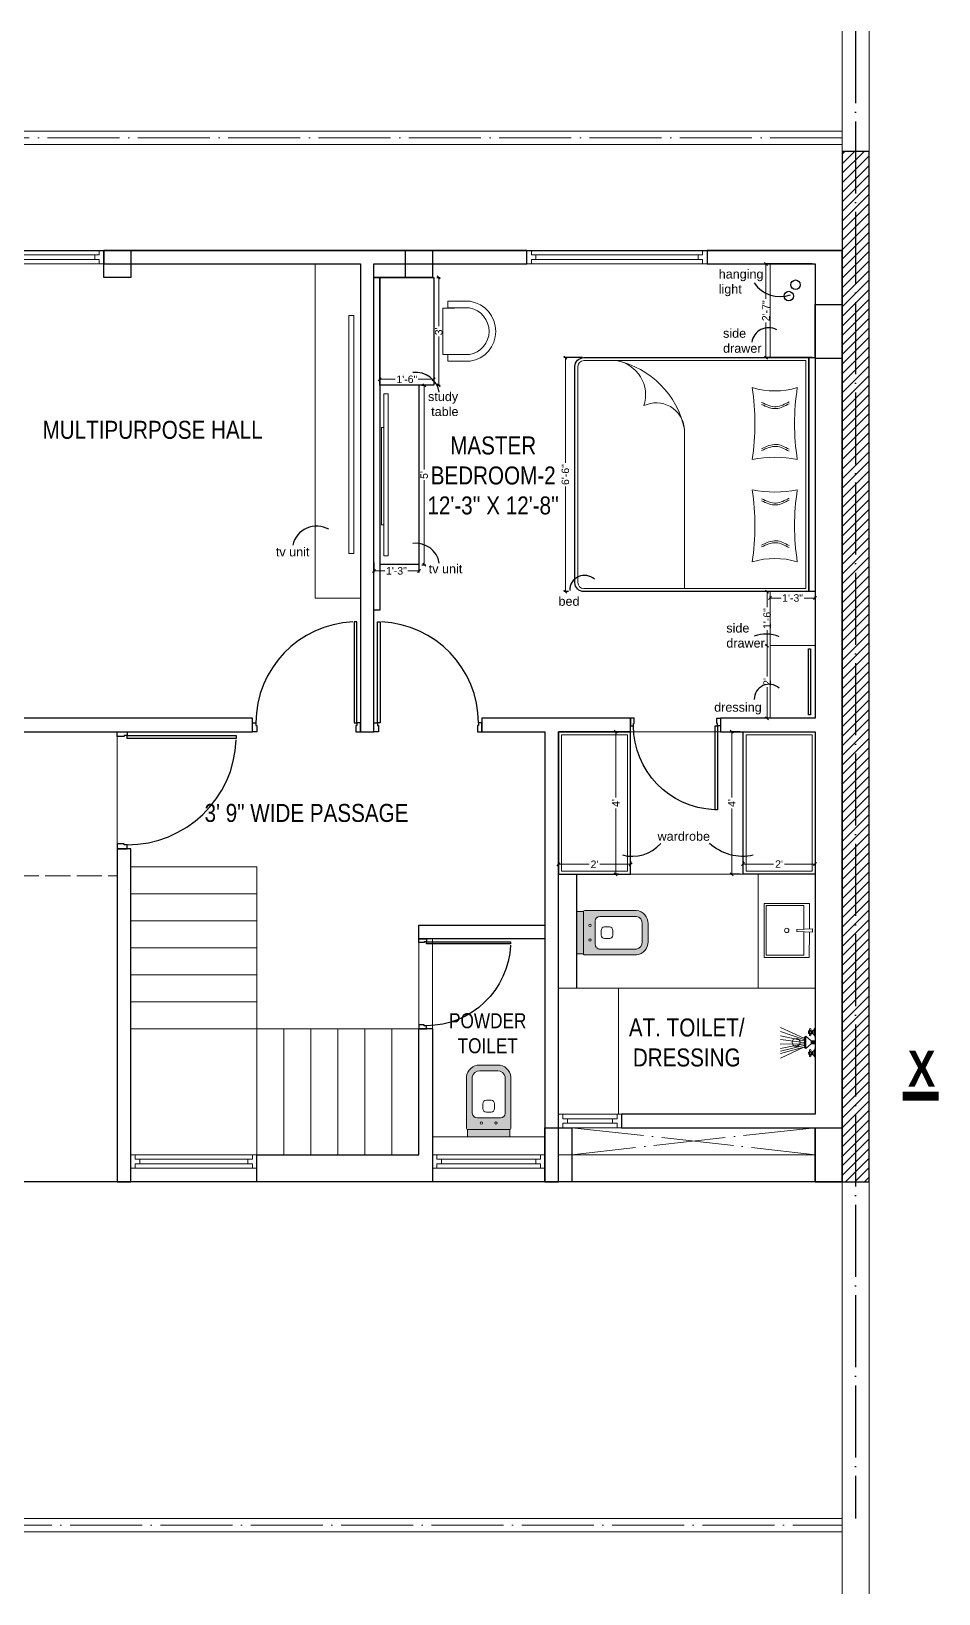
# Model space of a CAD drawing. Header units: millimetres. Extents: x 56222 to 154462, y -172610 to -121287.
# Drawn here: x 153990 to 154292, y -172567 to -172046 of the extents above; entities that cross this region are included whole.
import ezdxf

# ---------------------------------------------------------------- set-up
doc = ezdxf.new("R2010")
doc.units = ezdxf.units.MM
doc.header["$MEASUREMENT"] = 0
doc.header["$PDMODE"] = 35
doc.linetypes.add('ACAD_ISO02W100', pattern=[15, 12, -3])
doc.linetypes.add('ACAD_ISO04W100', pattern=[30, 24, -3, 0, -3])
doc.layers.get('Defpoints').update_dxf_attribs({"color": 220})
doc.layers.add('AR DOOR', color=40, linetype='Continuous')
doc.layers.add('AR ELE-5', color=134, linetype='Continuous')
for name, color, linetype, lineweight in [('COLUMN', 1, 'Continuous', 30), ('dim05', 1, 'Continuous', 13), ('ELEVATION ( SPIRAL STAIR )', 250, 'Continuous', 9), ('FIRST FLOOR', 7, 'Continuous', 9), ('FIRST FLOOR ( TEXT )', 7, 'Continuous', 9), ('FIRST FLOOR_( STAIR )', 251, 'Continuous', 9), ('FURNITURE', 34, 'Continuous', 9), ('GROUND FLOOR', 7, 'Continuous', 9), ('GROUND FLOOR  ( HATCH )', 251, 'Continuous', 9), ('GROUND FLOOR  ( PLINE )', 251, 'Continuous', 30), ('GROUND FLOOR ( DW_RAIL )', 7, 'Continuous', 9), ('Labelling', 1, 'Continuous', 25), ('SECOND FLOOR', 7, 'Continuous', 9), ('SECOND FLOOR  ( PLINE )', 251, 'Continuous', 30), ('SECOND FLOOR ( DW_RAIL )', 7, 'Continuous', 9), ('SECOND FLOOR ( PLine )', 7, 'Continuous', 30), ('SECOND FLOOR ( TEXT )', 7, 'Continuous', 9), ('SECTION', 7, 'Continuous', 9), ('UTILITY', 48, 'Continuous', 9), ('wall', 7, 'Continuous', 30), ('X_PLOT', 1, 'Continuous', 9)]:
    doc.layers.add(name, color=color, linetype=linetype, lineweight=lineweight)
doc.styles.add('Arial', font='arial.ttf')
doc.styles.add("Cn_BT_0'-0", font='swissc.ttf')
doc.styles.add('KATHA', font='swissc.ttf')
doc.styles.get("Standard").update_dxf_attribs({"font": 'arial.ttf', "height": 6})
doc.styles.add('style4', font='ARIALN.TTF')
doc.dimstyles.new('ISO-25', dxfattribs={"dimtxt": 2.5, "dimasz": 1, "dimexe": 0.5, "dimexo": 1, "dimtad": 0, "dimdec": 1, "dimlunit": 4, "dimtxsty": 'Standard', "dimblk": 'OBLIQUE', "dimcen": 2.5, "dimclrd": 1, "dimclre": 1, "dimclrt": 5, "dimadec": 0, "dimazin": 0, "dimtfac": 1, "dimtdec": 1, "dimtmove": 0, "dimatfit": 3, "dimfxl": 1, "dimlwd": -1, "dimarcsym": 0})

# ---------------------------------------------------------------- blocks, each defined once
blk = doc.blocks.new('*U143')
for points in [[(-1160, 0), (-1120, 0), (-1120, 30), (-1110, 30), (-1110, 100), (-1160, 100)], [(0, 0), (0, -1120), (-30, -1120), (-30, 0)], [(40, 0), (0, 0), (0, 30), (-10, 30), (-10, 100), (40, 100)]]:
    blk.add_lwpolyline(points, close=True)
at = {"layer": 'AR ELE-5', "linetype": 'ByBlock', "ltscale": 15}
blk.add_arc((2, 1), 1122, 180.0347, 267.627, dxfattribs=at)
blk = doc.blocks.new('*U168')
for points in [[(-40, 0), (0, 0), (0, 30), (10, 30), (10, 100), (-40, 100)], [(0, 0), (0, -1120), (30, -1120), (30, 0)], [(1160, 0), (1120, 0), (1120, 30), (1110, 30), (1110, 100), (1160, 100)]]:
    blk.add_lwpolyline(points, close=True)
at = {"layer": 'AR ELE-5', "linetype": 'ByBlock', "ltscale": 15}
blk.add_arc((-2, 1), 1122, 272.373, 359.9653, dxfattribs=at)
blk = doc.blocks.new('A$C3EC62B37')
at = {"layer": 'FURNITURE', "lineweight": 30, "ltscale": 0.25, "true_color": 0xffffff}
h = blk.add_hatch(color=7, dxfattribs=at)
h.dxf.hatch_style = 1
h.paths.add_polyline_path([(-12.22, 0), (-12.22, 2.35), (-26.26, 2.35), (-26.26, 0)])
h.paths.add_polyline_path([(-26.26, 2.35), (-12.22, 2.35, 0.414214), (-11.83, 2.74), (-11.83, 19.96, 0.388639), (-16.24, 23.87), (-22.38, 23.87, 0.379499), (-26.65, 19.96), (-26.65, 2.74, 0.414214)])
h.paths.add_polyline_path([(-15.35, 6.26), (-23.13, 6.26, -0.414214), (-24.7, 7.83), (-24.7, 19.96, -0.349567), (-22.37, 21.91), (-16.24, 21.91, -0.364948), (-13.78, 19.96), (-13.78, 7.83, -0.414214)], flags=16)
h.paths.add_polyline_path([(-18.46, 8.22), (-20.02, 8.22, -0.414214), (-21.2, 9.39), (-21.2, 10.96, -0.414214), (-20.02, 12.13), (-18.46, 12.13, -0.414214), (-17.28, 10.96), (-17.28, 9.39, -0.414214)], flags=0)
h.paths.add_polyline_path([(-22.06, 4.53, -1), (-21.27, 4.53, -1)], flags=16)
at = {"layer": 'FURNITURE', "color": 0, "linetype": 'ByBlock', "lineweight": -2}
for p, q in [((-22.24, 23.87), (-16.24, 23.87)), ((-22.24, 21.91), (-16.24, 21.91)), ((-26.65, 2.74), (-26.65, 19.96)), ((-24.7, 7.83), (-24.7, 19.96)), ((-13.78, 7.83), (-13.78, 19.96)), ((-11.83, 2.74), (-11.83, 19.96)), ((-21.2, 9.39), (-21.2, 10.96)), ((-20.02, 12.13), (-18.46, 12.13)), ((-17.28, 9.39), (-17.28, 10.96)), ((-23.13, 6.26), (-15.35, 6.26)), ((-20.02, 8.22), (-18.46, 8.22)), ((-26.26, 2.35), (-12.22, 2.35)), ((-26.26, 2.35), (-26.26, 0)), ((-26.26, 0), (-12.22, 0)), ((-26.26, 0), (-12.22, 0)), ((-12.22, 2.35), (-12.22, 0))]:
    blk.add_line(p, q, dxfattribs=at)
for centre in [(-21.66, 4.53), (-16.81, 4.53)]:
    blk.add_circle(centre, 0.391, dxfattribs=at)
for centre, radius, start, end in [((-22.31, 19.5), 4.37, 89.0873, 174.0395), ((-22.31, 19.48), 2.44, 88.437, 168.6348), ((-16.17, 19.5), 4.37, 5.9605, 90.9127), ((-16.17, 19.48), 2.44, 11.3652, 91.563), ((-20.02, 10.96), 1.17, 90, 180), ((-18.46, 10.96), 1.17, 0, 90), ((-23.13, 7.83), 1.57, 180, 270), ((-20.02, 9.39), 1.17, 180, 270), ((-18.46, 9.39), 1.17, 270, 0), ((-15.35, 7.83), 1.57, 270, 0), ((-26.26, 2.74), 0.391, 180, 270), ((-12.22, 2.74), 0.391, 270, 0)]:
    blk.add_arc(centre, radius, start, end, dxfattribs=at)
blk = doc.blocks.new('A$C07311617')
at = {"layer": 'UTILITY'}
h = blk.add_hatch(color=7, dxfattribs=at)
h.paths.add_polyline_path([(-3.13, 2.02), (-3.13, 0), (-3.74, 0), (-3.74, 0.46), (-3.74, 1.42)])
h.paths.add_polyline_path([(-3.13, 0), (-3.13, -0.46), (-3.13, -2.02), (-3.74, -1.59), (-3.74, -0.46), (-3.74, 0)])
h = blk.add_hatch(color=7, dxfattribs=at)
h.paths.add_polyline_path([(0, 0.46), (0, 0), (-1.35, 0), (-1.35, 0.46)])
h.paths.add_polyline_path([(0, 0), (0, -0.46), (-1.35, -0.46), (-1.35, 0)])
at = {"layer": 'UTILITY', "color": 7}
for p, q in [((-3.74, 1.42), (-11.52, 4.9)), ((-3.74, 0.94), (-11.52, 3.66)), ((-3.74, 0.46), (-11.52, 2.15)), ((-3.74, 0), (-11.52, 0.93)), ((-3.13, 2.02), (-3.74, 1.42)), ((-3.13, -0.46), (-3.13, 2.02)), ((-1.35, 0.46), (-3.13, 2.02)), ((-3.13, 0.46), (-3.13, 1.42)), ((-1.74, 3.79), (-1.74, 4.05)), ((-1.74, 2.99), (-1.74, 2.72)), ((-1.47, 3.79), (-1.47, 4.05)), ((-1.47, 2.99), (-1.47, 2.72)), ((-1.35, -0.46), (-1.35, 0.46)), ((-1.35, 0.46), (0, 0.46)), ((-0.8, 3.9), (-0.8, 2.88)), ((-0.27, 2.44), (-0.27, 4.33)), ((0, -0.46), (0, 0.46)), ((-3.74, -0.46), (-11.62, -0.61)), ((-3.74, -0.46), (-11.57, -2.09)), ((-3.74, -1.03), (-11.52, -2.96)), ((-3.74, -1.59), (-11.52, -5.3)), ((-3.74, -1.59), (-11.52, -3.73)), ((-3.74, -1.59), (-3.13, -2.02)), ((-3.13, -0.46), (-3.13, -2.02)), ((-1.35, -0.46), (-3.13, -2.02)), ((-1.74, -3.22), (-1.74, -2.95)), ((-1.74, -4.02), (-1.74, -4.29)), ((-1.47, -3.22), (-1.47, -2.95)), ((-1.47, -4.02), (-1.47, -4.29)), ((-1.35, -0.46), (0, -0.46)), ((-0.8, -4.13), (-0.8, -3.11)), ((-0.27, -2.68), (-0.27, -4.56))]:
    blk.add_line(p, q, dxfattribs=at)
for points in [[(-1.35, 0.46), (-3.13, 2.02)], [(-3.13, -2.02), (-1.35, -0.46)]]:
    blk.add_lwpolyline(points, dxfattribs=at)
for points in [[(-1.07, 2.99), (-2.14, 2.99), (-2.14, 3.79), (-1.07, 3.79)], [(-1.07, -3.22), (-2.14, -3.22), (-2.14, -4.02), (-1.07, -4.02)]]:
    blk.add_lwpolyline(points, close=True, dxfattribs=at)
for centre, radius in [((-6.31, 0), 1.33), ((-1.6, 4.32), 0.298), ((-1.6, 3.39), 0.298), ((-1.6, 2.45), 0.298), ((-1.6, -2.69), 0.298), ((-1.6, -3.62), 0.298), ((-1.6, -4.55), 0.298)]:
    blk.add_circle(centre, radius, dxfattribs=at)
for centre, start, end in [((-1.47, 5.26), 285.2551, 344.7449), ((-1.47, 1.52), 15.2551, 74.7449), ((-1.47, -1.75), 285.2551, 344.7449), ((-1.47, -5.49), 15.2551, 74.7449)]:
    blk.add_arc(centre, 1.52, start, end, dxfattribs=at)
blk = doc.blocks.new('_Oblique')
at = {"layer": 'wall', "color": 0, "lineweight": -2}
blk.add_line((-0.5, -0.5), (0.5, 0.5), dxfattribs=at)
blk = doc.blocks.new('*D474')
at = {"layer": 'Defpoints', "color": 0, "transparency": 16777216}
for p in [(154227.19, -172279.65), (154223.42, -172327.15), (154227.19, -172327.15)]:
    blk.add_point(p, dxfattribs=at)
at = {"layer": 'dim05', "color": 1, "linetype": 'Continuous', "lineweight": -2, "transparency": 16777216}
for p, q in [((154226.19, -172279.65), (154222.92, -172279.65)), ((154226.19, -172327.15), (154222.92, -172327.15))]:
    blk.add_line(p, q, dxfattribs=at)
at = {"layer": 'dim05', "color": 1, "linetype": 'Continuous', "transparency": 16777216}
for p, q in [((154223.42, -172279.65), (154223.42, -172301.57)), ((154223.42, -172327.15), (154223.42, -172305.22))]:
    blk.add_line(p, q, dxfattribs=at)
at = {"layer": 'dim05', "color": 1, "transparency": 16777216}
for p, rotation in [((154223.42, -172279.65), 90), ((154223.42, -172327.15), 270)]:
    blk.add_blockref('_Oblique', p, dxfattribs=dict(at, rotation=rotation))
at = {"layer": 'dim05', "color": 5, "lineweight": 25, "transparency": 16777216, "insert": (154223.42, -172303.4), "char_height": 2.5, "attachment_point": 5, "rotation": 90, "style": 'Arial'}
blk.add_mtext("4'", dxfattribs=at)
blk = doc.blocks.new('*D475')
at = {"layer": 'Defpoints', "color": 0, "transparency": 16777216}
for p in [(154186.69, -172279.65), (154184.8, -172327.15), (154186.69, -172327.15)]:
    blk.add_point(p, dxfattribs=at)
at = {"layer": 'dim05', "color": 1, "linetype": 'Continuous', "lineweight": -2, "transparency": 16777216}
for p, q in [((154185.69, -172279.65), (154184.3, -172279.65)), ((154185.69, -172327.15), (154184.3, -172327.15))]:
    blk.add_line(p, q, dxfattribs=at)
at = {"layer": 'dim05', "color": 1, "linetype": 'Continuous', "transparency": 16777216}
for p, q in [((154184.8, -172279.65), (154184.8, -172301.57)), ((154184.8, -172327.15), (154184.8, -172305.22))]:
    blk.add_line(p, q, dxfattribs=at)
at = {"layer": 'dim05', "color": 1, "transparency": 16777216}
for p, rotation in [((154184.8, -172279.65), 90), ((154184.8, -172327.15), 270)]:
    blk.add_blockref('_Oblique', p, dxfattribs=dict(at, rotation=rotation))
at = {"layer": 'dim05', "color": 5, "lineweight": 25, "transparency": 16777216, "insert": (154184.8, -172303.4), "char_height": 2.5, "attachment_point": 5, "rotation": 90, "style": 'Arial'}
blk.add_mtext("4'", dxfattribs=at)
blk = doc.blocks.new('*D476')
at = {"layer": 'Defpoints', "color": 0, "transparency": 16777216}
for p in [(154165.69, -172323.84), (154189.69, -172323.84), (154189.69, -172323.84)]:
    blk.add_point(p, dxfattribs=at)
at = {"layer": 'dim05', "color": 1, "linetype": 'Continuous', "lineweight": -2, "transparency": 16777216}
for p, q in [((154165.69, -172322.84), (154165.69, -172323.34)), ((154189.69, -172322.84), (154189.69, -172323.34))]:
    blk.add_line(p, q, dxfattribs=at)
at = {"layer": 'dim05', "color": 1, "linetype": 'Continuous', "transparency": 16777216}
for p, q in [((154165.69, -172323.84), (154175.89, -172323.84)), ((154189.69, -172323.84), (154179.49, -172323.84))]:
    blk.add_line(p, q, dxfattribs=at)
at = {"layer": 'dim05', "color": 1, "transparency": 16777216, "rotation": 180}
blk.add_blockref('_Oblique', (154165.69, -172323.84), dxfattribs=at)
at = {"layer": 'dim05', "color": 1, "transparency": 16777216}
blk.add_blockref('_Oblique', (154189.69, -172323.84), dxfattribs=at)
at = {"layer": 'dim05', "color": 5, "lineweight": 25, "transparency": 16777216, "insert": (154177.69, -172323.84), "char_height": 2.5, "attachment_point": 5, "style": 'Arial'}
blk.add_mtext("2'", dxfattribs=at)
blk = doc.blocks.new('*D477')
at = {"layer": 'Defpoints', "color": 0, "transparency": 16777216}
for p in [(154227.19, -172323.84), (154251.19, -172323.76), (154251.19, -172323.84)]:
    blk.add_point(p, dxfattribs=at)
at = {"layer": 'dim05', "color": 1, "linetype": 'Continuous', "lineweight": -2, "transparency": 16777216}
for p, q in [((154227.19, -172322.84), (154227.19, -172323.26)), ((154251.19, -172322.84), (154251.19, -172323.26))]:
    blk.add_line(p, q, dxfattribs=at)
at = {"layer": 'dim05', "color": 1, "linetype": 'Continuous', "transparency": 16777216}
for p, q in [((154227.19, -172323.76), (154237.39, -172323.76)), ((154251.19, -172323.76), (154240.99, -172323.76))]:
    blk.add_line(p, q, dxfattribs=at)
at = {"layer": 'dim05', "color": 1, "transparency": 16777216, "rotation": 180}
blk.add_blockref('_Oblique', (154227.19, -172323.76), dxfattribs=at)
at = {"layer": 'dim05', "color": 1, "transparency": 16777216}
blk.add_blockref('_Oblique', (154251.19, -172323.76), dxfattribs=at)
at = {"layer": 'dim05', "color": 5, "lineweight": 25, "transparency": 16777216, "insert": (154239.19, -172323.76), "char_height": 2.5, "attachment_point": 5, "style": 'Arial'}
blk.add_mtext("2'", dxfattribs=at)
blk = doc.blocks.new('*D478')
at = {"layer": 'Defpoints', "color": 0, "transparency": 16777216}
for p in [(154174.69, -172154.91), (154167.99, -172232.91), (154169.98, -172232.91)]:
    blk.add_point(p, dxfattribs=at)
at = {"layer": 'dim05', "color": 1, "linetype": 'Continuous', "lineweight": -2, "transparency": 16777216}
for p, q in [((154173.69, -172154.91), (154167.49, -172154.91)), ((154168.98, -172232.91), (154167.49, -172232.91))]:
    blk.add_line(p, q, dxfattribs=at)
at = {"layer": 'dim05', "color": 1, "linetype": 'Continuous', "transparency": 16777216}
for p, q in [((154167.99, -172154.91), (154167.99, -172189.96)), ((154167.99, -172232.91), (154167.99, -172197.86))]:
    blk.add_line(p, q, dxfattribs=at)
at = {"layer": 'dim05', "color": 1, "transparency": 16777216}
for p, rotation in [((154167.99, -172154.91), 90), ((154167.99, -172232.91), 270)]:
    blk.add_blockref('_Oblique', p, dxfattribs=dict(at, rotation=rotation))
at = {"layer": 'dim05', "color": 5, "lineweight": 25, "transparency": 16777216, "insert": (154167.99, -172193.91), "char_height": 2.5, "attachment_point": 5, "rotation": 90, "style": 'Arial'}
blk.add_mtext('6\'-6"', dxfattribs=at)
blk = doc.blocks.new('*U457')
for points in [[(0, 0), (0, 1120), (30, 1120), (30, 0)], [(-40, 0), (0, 0), (0, -30), (10, -30), (10, -100), (-40, -100)], [(1160, 0), (1120, 0), (1120, -30), (1110, -30), (1110, -100), (1160, -100)]]:
    blk.add_lwpolyline(points, close=True)
at = {"layer": 'AR ELE-5', "linetype": 'ByBlock', "ltscale": 15}
blk.add_arc((-2, -1), 1122, 0.0347, 87.627, dxfattribs=at)
blk = doc.blocks.new('*D472')
at = {"layer": 'Defpoints', "color": 0, "transparency": 16777216}
for p in [(154119.19, -172164.14), (154120.94, -172164.14), (154119.19, -172223.94)]:
    blk.add_point(p, dxfattribs=at)
at = {"layer": 'dim05', "color": 1, "linetype": 'Continuous', "lineweight": -2, "transparency": 16777216}
for p, q in [((154120.19, -172164.14), (154121.44, -172164.14)), ((154120.19, -172223.94), (154121.44, -172223.94))]:
    blk.add_line(p, q, dxfattribs=at)
at = {"layer": 'dim05', "color": 1, "linetype": 'Continuous', "transparency": 16777216}
for p, q in [((154120.94, -172164.14), (154120.94, -172192.26)), ((154120.94, -172223.94), (154120.94, -172195.81))]:
    blk.add_line(p, q, dxfattribs=at)
at = {"layer": 'dim05', "color": 1, "transparency": 16777216}
for p, rotation in [((154120.94, -172164.14), 90), ((154120.94, -172223.94), 270)]:
    blk.add_blockref('_Oblique', p, dxfattribs=dict(at, rotation=rotation))
at = {"layer": 'dim05', "color": 5, "lineweight": 25, "transparency": 16777216, "insert": (154120.94, -172194.04), "char_height": 2.5, "attachment_point": 5, "rotation": 90, "style": 'Arial'}
blk.add_mtext("5'", dxfattribs=at)
blk = doc.blocks.new('*D473')
at = {"layer": 'Defpoints', "color": 0, "transparency": 16777216}
for p in [(154104.19, -172222.19), (154119.19, -172222.19), (154104.19, -172226.02)]:
    blk.add_point(p, dxfattribs=at)
at = {"layer": 'dim05', "color": 1, "linetype": 'Continuous', "lineweight": -2, "transparency": 16777216}
for p, q in [((154104.19, -172223.19), (154104.19, -172226.52)), ((154119.19, -172223.19), (154119.19, -172226.52))]:
    blk.add_line(p, q, dxfattribs=at)
at = {"layer": 'dim05', "color": 1, "linetype": 'Continuous', "transparency": 16777216}
for p, q in [((154104.19, -172226.02), (154107.86, -172226.02)), ((154119.19, -172226.02), (154115.52, -172226.02))]:
    blk.add_line(p, q, dxfattribs=at)
at = {"layer": 'dim05', "color": 1, "transparency": 16777216, "rotation": 180}
blk.add_blockref('_Oblique', (154104.19, -172226.02), dxfattribs=at)
at = {"layer": 'dim05', "color": 1, "transparency": 16777216}
blk.add_blockref('_Oblique', (154119.19, -172226.02), dxfattribs=at)
at = {"layer": 'dim05', "color": 5, "lineweight": 25, "transparency": 16777216, "insert": (154111.69, -172226.02), "char_height": 2.5, "attachment_point": 5, "style": 'Arial'}
blk.add_mtext('1\'-3"', dxfattribs=at)
blk = doc.blocks.new('*D471')
at = {"layer": 'Defpoints', "color": 0, "transparency": 16777216}
for p in [(154251.19, -172123.65), (154234.81, -172154.91), (154251.19, -172154.91)]:
    blk.add_point(p, dxfattribs=at)
at = {"layer": 'dim05', "color": 1, "linetype": 'Continuous', "lineweight": -2, "transparency": 16777216}
for p, q in [((154250.19, -172123.65), (154234.31, -172123.65)), ((154250.19, -172154.91), (154234.31, -172154.91))]:
    blk.add_line(p, q, dxfattribs=at)
at = {"layer": 'dim05', "color": 1, "linetype": 'Continuous', "transparency": 16777216}
for p, q in [((154234.81, -172123.65), (154234.81, -172135.31)), ((154234.81, -172154.91), (154234.81, -172143.25))]:
    blk.add_line(p, q, dxfattribs=at)
at = {"layer": 'dim05', "color": 1, "transparency": 16777216}
for p, rotation in [((154234.81, -172123.65), 90), ((154234.81, -172154.91), 270)]:
    blk.add_blockref('_Oblique', p, dxfattribs=dict(at, rotation=rotation))
at = {"layer": 'dim05', "color": 5, "lineweight": 25, "transparency": 16777216, "insert": (154234.81, -172139.28), "char_height": 2.5, "attachment_point": 5, "rotation": 90, "style": 'Arial'}
blk.add_mtext('2\'-7"', dxfattribs=at)
blk = doc.blocks.new('*D467')
at = {"layer": 'Defpoints', "color": 0, "transparency": 16777216}
for p in [(154235.22, -172232.91), (154236.19, -172232.91), (154236.19, -172250.93)]:
    blk.add_point(p, dxfattribs=at)
at = {"layer": 'dim05', "color": 1, "linetype": 'Continuous', "lineweight": -2, "transparency": 16777216}
for p, q in [((154235.19, -172232.91), (154234.72, -172232.91)), ((154235.19, -172250.93), (154234.72, -172250.93))]:
    blk.add_line(p, q, dxfattribs=at)
at = {"layer": 'dim05', "color": 1, "linetype": 'Continuous', "transparency": 16777216}
for p, q in [((154235.22, -172232.91), (154235.22, -172238.09)), ((154235.22, -172250.93), (154235.22, -172245.75))]:
    blk.add_line(p, q, dxfattribs=at)
at = {"layer": 'dim05', "color": 1, "transparency": 16777216}
for p, rotation in [((154235.22, -172232.91), 90), ((154235.22, -172250.93), 270)]:
    blk.add_blockref('_Oblique', p, dxfattribs=dict(at, rotation=rotation))
at = {"layer": 'dim05', "color": 5, "lineweight": 25, "transparency": 16777216, "insert": (154235.22, -172241.92), "char_height": 2.5, "attachment_point": 5, "rotation": 90, "style": 'Arial'}
blk.add_mtext('1\'-6"', dxfattribs=at)
blk = doc.blocks.new('*D468')
at = {"layer": 'Defpoints', "color": 0, "transparency": 16777216}
for p in [(154124.16, -172128.15), (154124.16, -172164.14), (154125.8, -172164.14)]:
    blk.add_point(p, dxfattribs=at)
at = {"layer": 'dim05', "color": 1, "linetype": 'Continuous', "lineweight": -2, "transparency": 16777216}
for p, q in [((154125.16, -172128.15), (154126.3, -172128.15)), ((154125.16, -172164.14), (154126.3, -172164.14))]:
    blk.add_line(p, q, dxfattribs=at)
at = {"layer": 'dim05', "color": 1, "linetype": 'Continuous', "transparency": 16777216}
for p, q in [((154125.8, -172128.15), (154125.8, -172144.37)), ((154125.8, -172164.14), (154125.8, -172147.92))]:
    blk.add_line(p, q, dxfattribs=at)
at = {"layer": 'dim05', "color": 1, "transparency": 16777216}
for p, rotation in [((154125.8, -172128.15), 90), ((154125.8, -172164.14), 270)]:
    blk.add_blockref('_Oblique', p, dxfattribs=dict(at, rotation=rotation))
at = {"layer": 'dim05', "color": 5, "lineweight": 25, "transparency": 16777216, "insert": (154125.8, -172146.15), "char_height": 2.5, "attachment_point": 5, "rotation": 90, "style": 'Arial'}
blk.add_mtext("3'", dxfattribs=at)
blk = doc.blocks.new('*D469')
at = {"layer": 'Defpoints', "color": 0, "transparency": 16777216}
for p in [(154106.16, -172162.31), (154124.16, -172162.14), (154124.16, -172162.31)]:
    blk.add_point(p, dxfattribs=at)
at = {"layer": 'dim05', "color": 1, "linetype": 'Continuous', "lineweight": -2, "transparency": 16777216}
for p, q in [((154106.16, -172161.31), (154106.16, -172161.64)), ((154124.16, -172161.31), (154124.16, -172161.64))]:
    blk.add_line(p, q, dxfattribs=at)
at = {"layer": 'dim05', "color": 1, "linetype": 'Continuous', "transparency": 16777216}
for p, q in [((154106.16, -172162.14), (154111.33, -172162.14)), ((154124.16, -172162.14), (154118.99, -172162.14))]:
    blk.add_line(p, q, dxfattribs=at)
at = {"layer": 'dim05', "color": 1, "transparency": 16777216, "rotation": 180}
blk.add_blockref('_Oblique', (154106.16, -172162.14), dxfattribs=at)
at = {"layer": 'dim05', "color": 1, "transparency": 16777216}
blk.add_blockref('_Oblique', (154124.16, -172162.14), dxfattribs=at)
at = {"layer": 'dim05', "color": 5, "lineweight": 25, "transparency": 16777216, "insert": (154115.16, -172162.14), "char_height": 2.5, "attachment_point": 5, "style": 'Arial'}
blk.add_mtext('1\'-6"', dxfattribs=at)
blk = doc.blocks.new('*D470')
at = {"layer": 'Defpoints', "color": 0, "transparency": 16777216}
for p in [(154236.19, -172250.93), (154235.22, -172275.15), (154236.19, -172275.15)]:
    blk.add_point(p, dxfattribs=at)
at = {"layer": 'dim05', "color": 1, "linetype": 'Continuous', "lineweight": -2, "transparency": 16777216}
for p, q in [((154235.19, -172250.93), (154234.72, -172250.93)), ((154235.19, -172275.15), (154234.72, -172275.15))]:
    blk.add_line(p, q, dxfattribs=at)
at = {"layer": 'dim05', "color": 1, "linetype": 'Continuous', "transparency": 16777216}
for p, q in [((154235.22, -172250.93), (154235.22, -172261.24)), ((154235.22, -172275.15), (154235.22, -172264.83))]:
    blk.add_line(p, q, dxfattribs=at)
at = {"layer": 'dim05', "color": 1, "transparency": 16777216}
for p, rotation in [((154235.22, -172250.93), 90), ((154235.22, -172275.15), 270)]:
    blk.add_blockref('_Oblique', p, dxfattribs=dict(at, rotation=rotation))
at = {"layer": 'dim05', "color": 5, "lineweight": 25, "transparency": 16777216, "insert": (154235.22, -172263.04), "char_height": 2.5, "attachment_point": 5, "rotation": 90, "style": 'Arial'}
blk.add_mtext("2'", dxfattribs=at)
blk = doc.blocks.new('*D466')
at = {"layer": 'Defpoints', "color": 0, "transparency": 16777216}
for p in [(154236.19, -172235.76), (154251.19, -172235.06), (154251.19, -172236.22)]:
    blk.add_point(p, dxfattribs=at)
at = {"layer": 'dim05', "color": 1, "linetype": 'Continuous', "lineweight": -2, "transparency": 16777216}
for p, q in [((154236.19, -172234.76), (154236.19, -172234.56)), ((154251.19, -172235.22), (154251.19, -172234.56))]:
    blk.add_line(p, q, dxfattribs=at)
at = {"layer": 'dim05', "color": 1, "linetype": 'Continuous', "transparency": 16777216}
for p, q in [((154236.19, -172235.06), (154239.86, -172235.06)), ((154251.19, -172235.06), (154247.52, -172235.06))]:
    blk.add_line(p, q, dxfattribs=at)
at = {"layer": 'dim05', "color": 1, "transparency": 16777216, "rotation": 180}
blk.add_blockref('_Oblique', (154236.19, -172235.06), dxfattribs=at)
at = {"layer": 'dim05', "color": 1, "transparency": 16777216}
blk.add_blockref('_Oblique', (154251.19, -172235.06), dxfattribs=at)
at = {"layer": 'dim05', "color": 5, "lineweight": 25, "transparency": 16777216, "insert": (154243.69, -172235.06), "char_height": 2.5, "attachment_point": 5, "style": 'Arial'}
blk.add_mtext('1\'-3"', dxfattribs=at)

msp = doc.modelspace()

# ---------------------------------------------------------------- hatches: boundary and pattern name
at = {"layer": 'GROUND FLOOR  ( HATCH )'}
h = msp.add_hatch(dxfattribs=at)
h.set_pattern_fill('ANSI31', color=6, scale=18, style=0)
h.set_pattern_definition([(45, (37728.5049, -9810.4735), (-1.590990258, 1.590990258), [])])
h.paths.add_polyline_path([(154269.1908, -172086.1479), (154260.1908, -172086.1479), (154260.1908, -172429.6479), (154269.1908, -172429.6479)])

# ---------------------------------------------------------------- linework, layer by layer
at = {"lineweight": 9}
for points in [[(154108.8972, -172166.9521), (154107.4504, -172166.9521), (154107.4504, -172220.9521), (154108.8972, -172220.9521)], [(154107.4504, -172178.2337), (154106.6845, -172178.2337), (154106.6845, -172210.6706), (154107.4504, -172210.6706)]]:
    msp.add_lwpolyline(points, close=True, dxfattribs=at)
at = {"color": 5}
msp.add_lwpolyline([(154248.9937, -172251.987), (154249.7098, -172251.987), (154249.7098, -172274.0322), (154248.9937, -172274.0322)], close=True, dxfattribs=at)
for centre in [(154244.6939, -172130.5939), (154242.4297, -172134.3723, -0.0704)]:
    msp.add_circle(centre, 1.5695, dxfattribs=at)
at = {"layer": 'COLUMN'}
for points in [[(154014.1908, -172119.1479), (154023.1908, -172119.1479), (154023.1908, -172128.1479), (154014.1908, -172128.1479)], [(154114.6908, -172119.1479), (154123.6908, -172119.1479), (154123.6908, -172128.1479), (154114.6908, -172128.1479)], [(154251.1908, -172137.1479), (154260.1908, -172137.1479), (154260.1908, -172155.1479), (154251.1908, -172155.1479)], [(154161.1908, -172411.6479), (154170.1908, -172411.6479), (154170.1908, -172429.6479), (154161.1908, -172429.6479)], [(154251.1908, -172411.6479), (154260.1908, -172411.6479), (154260.1908, -172429.6479), (154251.1908, -172429.6479)]]:
    msp.add_lwpolyline(points, close=True, dxfattribs=at)
at = {"layer": 'Defpoints', "color": 6, "lineweight": 30}
msp.add_lwpolyline([(153859.6908, -172119.1479), (154260.1908, -172119.1479), (154260.1908, -172429.6479), (153859.6908, -172429.6479)], close=True, dxfattribs=at)
at = {"layer": 'ELEVATION ( SPIRAL STAIR )', "color": 5}
msp.add_lwpolyline([(154095.8057, -172140.8233), (154097.5014, -172140.8233), (154097.5014, -172220.2464), (154095.8057, -172220.2464)], close=True, dxfattribs=at)
at = {"layer": 'FIRST FLOOR', "color": 1}
msp.add_line((154065.1908, -172420.6479), (154065.1908, -172429.6479), dxfattribs=at)
at = {"layer": 'FIRST FLOOR_( STAIR )'}
for p, q in [((154065.1908, -172324.6479), (154023.1908, -172324.6479)), ((154065.1908, -172324.6479), (154065.1908, -172420.6479)), ((154065.1908, -172333.6479), (154023.1908, -172333.6479)), ((154065.1908, -172342.6479), (154023.1908, -172342.6479)), ((154065.1908, -172351.6479), (154023.1908, -172351.6479)), ((154065.1908, -172360.6479), (154023.1908, -172360.6479)), ((154065.1908, -172369.6479), (154023.1908, -172369.6479)), ((154119.1908, -172378.6479), (154023.1908, -172378.6479)), ((154074.1908, -172378.6479), (154074.1908, -172420.6479)), ((154083.1908, -172378.6479), (154083.1908, -172420.6479)), ((154092.1908, -172378.6479), (154092.1908, -172420.6479)), ((154101.1908, -172378.6479), (154101.1908, -172420.6479)), ((154110.1908, -172378.6479), (154110.1908, -172420.6479))]:
    msp.add_line(p, q, dxfattribs=at)
at = {"layer": 'FURNITURE'}
for p, q in [((154236.1908, -172123.6479), (154236.1908, -172154.9146)), ((154127.1639, -172138.3702), (154131.0715, -172138.3702)), ((154127.1639, -172138.3702), (154127.1639, -172153.921)), ((154131.0715, -172153.921), (154127.1639, -172153.921)), ((154207.6652, -172231.9146), (154207.6652, -172178.7216)), ((154236.1908, -172275.1479), (154236.1908, -172232.9146)), ((154236.1908, -172250.9263), (154251.1908, -172250.9263)), ((154232.1908, -172365.1479), (154232.1908, -172327.1479))]:
    msp.add_line(p, q, dxfattribs=at)
at = {"layer": 'FURNITURE', "lineweight": 30}
for p, q in [((154114.6908, -172128.1479), (154104.1908, -172128.1479)), ((154119.1908, -172164.1433), (154106.1585, -172164.1433)), ((154119.1908, -172164.1433), (154119.1908, -172223.9359)), ((154119.1908, -172223.9359), (154106.1585, -172223.9359))]:
    msp.add_line(p, q, dxfattribs=at)
at = {"layer": 'FURNITURE'}
for points in [[(154099.6908, -172123.6479), (154084.6597, -172123.6479), (154084.6597, -172235.0557), (154099.6908, -172235.0557)], [(154166.6908, -172280.6479), (154166.6908, -172326.1479), (154188.6908, -172326.1479), (154188.6908, -172280.6479)], [(154250.1908, -172280.6479), (154250.1908, -172326.1479), (154228.1908, -172326.1479), (154228.1908, -172280.6479)], [(154245.0727, -172345.6187), (154245.0724, -172346.1903), (154250.3691, -172346.4482), (154250.3699, -172345.368)], [(154185.6908, -172407.1479), (154165.6908, -172407.1479), (154165.6908, -172365.1479), (154185.6908, -172365.1479)]]:
    msp.add_lwpolyline(points, close=True, dxfattribs=at)
at = {"layer": 'FURNITURE', "lineweight": 30}
for points in [[(154104.1908, -172128.1479), (154106.1585, -172128.1479), (154106.1585, -172239.0952), (154104.1908, -172239.0952)], [(154106.1585, -172128.1479), (154124.1639, -172128.1479), (154124.1639, -172164.1433), (154106.1585, -172164.1433)], [(154249.0919, -172232.9146), (154249.0919, -172154.9146), (154251.1908, -172154.9146), (154251.1908, -172232.9146)], [(154189.6908, -172279.6479), (154165.6908, -172279.6479), (154165.6908, -172327.1479), (154189.6908, -172327.1479)], [(154227.1908, -172279.6479), (154251.1908, -172279.6479), (154251.1908, -172327.1479), (154227.1908, -172327.1479)]]:
    msp.add_lwpolyline(points, close=True, dxfattribs=at)
at = {"layer": 'FURNITURE', "flags": 128}
for points in [[(154128.8493, -172153.9124), (154128.8493, -172156.137), (154136.2314, -172156.137, 0.85361338), (154136.2828, -172136.137), (154128.8493, -172136.137), (154128.8493, -172138.3616)], [(154131.0715, -172153.9124), (154128.8493, -172153.9124), (154136.048, -172153.9148, 0.83575836), (154136.0933, -172138.3592), (154131.0715, -172138.3592), (154128.8493, -172138.3592)]]:
    msp.add_lwpolyline(points, format="xyb", dxfattribs=at)
at = {"layer": 'FURNITURE', "lineweight": 30}
msp.add_lwpolyline([(154171.1611, -172229.9146), (154171.1611, -172157.9146, -0.41421356), (154174.1611, -172154.9146), (154249.0919, -172154.9146), (154249.0919, -172232.9146), (154174.1611, -172232.9146, -0.41421356)], format="xyb", close=True, dxfattribs=at)
at = {"layer": 'FURNITURE'}
for points in [[(154172.1611, -172229.9146), (154172.1611, -172157.9146, -0.41421356), (154174.1611, -172155.9146), (154248.0919, -172155.9146), (154248.0919, -172231.9146), (154174.1611, -172231.9146, -0.41421356)], [(154194.144, -172170.9256, -0.52796512), (154207.6652, -172178.7216, 0.29648943), (154185.0225, -172155.9146, -0.4593765), (154194.144, -172170.9256)]]:
    msp.add_lwpolyline(points, format="xyb", close=True, dxfattribs=at)
at = {"layer": 'FURNITURE', "elevation": -0.0053}
for points in [[(154230.271, -172188.9056, -0.10058607), (154245.271, -172188.9056, -0.07572579), (154245.271, -172164.9056, -0.14896716), (154230.271, -172164.9056, -0.0741156)], [(154230.271, -172198.9866, 0.10058607), (154245.271, -172198.9866, 0.07572579), (154245.271, -172222.9866, 0.14896716), (154230.271, -172222.9866, 0.0741156)]]:
    msp.add_lwpolyline(points, format="xyb", close=True, dxfattribs=at)
at = {"layer": 'FURNITURE'}
for points in [[(154249.2889, -172346.3956), (154249.2745, -172354.9067), (154234.1805, -172354.8979), (154234.2011, -172336.8979), (154249.2951, -172336.9067), (154249.2896, -172345.4191)], [(154247.4886, -172346.308), (154247.4745, -172354.1853), (154234.9012, -172354.1782), (154234.9208, -172337.6186), (154247.4942, -172337.6256), (154247.4891, -172345.5043)]]:
    msp.add_lwpolyline(points, dxfattribs=at)
msp.add_circle((154241.7275, -172345.9023), 0.7202, dxfattribs=at)
for points in [[(154242.5327, -172169.6474, -0.0053), (154241.1156, -172170.4193, -0.0053), (154238.122, -172172.0502, -0.0053), (154235.0053, -172170.6095, -0.0053), (154233.3639, -172169.8508, -0.0053)], [(154242.5327, -172170.2921, -0.0053), (154241.1156, -172171.0641, -0.0053), (154238.122, -172172.695, -0.0053), (154235.0053, -172171.2543, -0.0053), (154233.3639, -172170.4956, -0.0053)], [(154242.5327, -172185.4832, -0.0053), (154241.1156, -172184.7112, -0.0053), (154238.122, -172183.0803, -0.0053), (154235.0053, -172184.521, -0.0053), (154233.3639, -172185.2797, -0.0053)], [(154242.5327, -172186.128, -0.0053), (154241.1156, -172185.356, -0.0053), (154238.122, -172183.7251, -0.0053), (154235.0053, -172185.1658, -0.0053), (154233.3639, -172185.9245, -0.0053)], [(154242.5327, -172201.7643, -0.0053), (154241.1156, -172202.5362, -0.0053), (154238.122, -172204.1671, -0.0053), (154235.0053, -172202.7264, -0.0053), (154233.3639, -172201.9677, -0.0053)], [(154242.5327, -172202.409, -0.0053), (154241.1156, -172203.181, -0.0053), (154238.122, -172204.8119, -0.0053), (154235.0053, -172203.3712, -0.0053), (154233.3639, -172202.6125, -0.0053)], [(154242.5327, -172217.6001, -0.0053), (154241.1156, -172216.8281, -0.0053), (154238.122, -172215.1972, -0.0053), (154235.0053, -172216.6379, -0.0053), (154233.3639, -172217.3966, -0.0053)], [(154242.5327, -172218.2449, -0.0053), (154241.1156, -172217.4729, -0.0053), (154238.122, -172215.842, -0.0053), (154235.0053, -172217.2827, -0.0053), (154233.3639, -172218.0414, -0.0053)]]:
    msp.add_open_spline(points, degree=3, knots=[0, 0, 0, 0, 4.57791705, 9.67113696, 9.67113696, 9.67113696, 9.67113696], dxfattribs=at)
at = {"layer": 'GROUND FLOOR'}
for p, q in [((154260.1908, -172046.099), (154260.1908, -172567.0318)), ((154260.1908, -172046.099), (154260.1908, -172143.1479)), ((154269.1908, -172046.099), (154269.1908, -172567.0318)), ((153759.9408, -172079.3979), (154260.1908, -172079.3979)), ((153764.4408, -172083.8979), (154260.1908, -172083.8979)), ((154165.6908, -172327.1479), (154251.1908, -172327.1479)), ((154165.6908, -172365.1479), (154251.1908, -172365.1479)), ((154186.6908, -172407.1479), (154186.6908, -172411.6479)), ((153764.4408, -172541.8979), (154260.1908, -172541.8979)), ((153759.9408, -172546.3979), (154260.1908, -172546.3979))]:
    msp.add_line(p, q, dxfattribs=at)
at = {"layer": 'GROUND FLOOR', "color": 1, "linetype": 'ACAD_ISO04W100'}
msp.add_line((154264.6908, -172046.099), (154264.6908, -172429.6479), dxfattribs=at)
msp.add_lwpolyline([(154260.1908, -172081.6479), (153762.1908, -172081.6479), (153762.1908, -172544.1479), (154260.1908, -172544.1479)], dxfattribs=at)
at = {"layer": 'GROUND FLOOR', "color": 6, "lineweight": 30}
msp.add_lwpolyline([(154269.1908, -172086.1479), (154260.1908, -172086.1479), (154260.1908, -172429.6479), (154269.1908, -172429.6479)], close=True, dxfattribs=at)
at = {"layer": 'GROUND FLOOR  ( PLINE )'}
msp.add_lwpolyline([(154171.6908, -172327.1479), (154171.6908, -172365.1479)], dxfattribs=at)
at = {"layer": 'GROUND FLOOR ( DW_RAIL )'}
for points in [[(154186.6908, -172407.1479), (154185.1908, -172407.1479), (154185.1908, -172408.6479), (154183.6908, -172408.6479), (154183.6908, -172410.1479), (154168.6908, -172410.1479), (154168.6908, -172408.6479), (154167.1908, -172408.6479), (154167.1908, -172407.1479), (154165.6908, -172407.1479), (154165.6908, -172411.6479), (154167.1908, -172411.6479), (154167.1908, -172410.1479), (154168.6908, -172410.1479), (154168.6908, -172408.6479), (154183.6908, -172408.6479), (154183.6908, -172410.1479), (154185.1908, -172410.1479), (154185.1908, -172411.6479), (154186.6908, -172411.6479), (154186.6908, -172407.1479), (154165.6908, -172407.1479), (154165.6908, -172411.6479), (154186.6908, -172411.6479)], [(154065.1908, -172420.6479), (154063.6908, -172420.6479), (154063.6908, -172422.1479), (154062.1908, -172422.1479), (154062.1908, -172423.6479), (154026.1908, -172423.6479), (154026.1908, -172422.1479), (154024.6908, -172422.1479), (154024.6908, -172420.6479), (154023.1908, -172420.6479), (154023.1908, -172425.1479), (154024.6908, -172425.1479), (154024.6908, -172423.6479), (154026.1908, -172423.6479), (154026.1908, -172422.1479), (154062.1908, -172422.1479), (154062.1908, -172423.6479), (154063.6908, -172423.6479), (154063.6908, -172425.1479), (154065.1908, -172425.1479), (154065.1908, -172420.6479), (154023.1908, -172420.6479), (154023.1908, -172425.1479), (154065.1908, -172425.1479)], [(154161.1908, -172420.6479), (154159.6908, -172420.6479), (154159.6908, -172422.1479), (154158.1908, -172422.1479), (154158.1908, -172423.6479), (154126.6908, -172423.6479), (154126.6908, -172422.1479), (154125.1908, -172422.1479), (154125.1908, -172420.6479), (154123.6908, -172420.6479), (154123.6908, -172425.1479), (154125.1908, -172425.1479), (154125.1908, -172423.6479), (154126.6908, -172423.6479), (154126.6908, -172422.1479), (154158.1908, -172422.1479), (154158.1908, -172423.6479), (154159.6908, -172423.6479), (154159.6908, -172425.1479), (154161.1908, -172425.1479), (154161.1908, -172420.6479), (154123.6908, -172420.6479), (154123.6908, -172425.1479), (154161.1908, -172425.1479)]]:
    msp.add_lwpolyline(points, close=True, dxfattribs=at)
at = {"layer": 'Labelling', "color": 1}
for centre, radius, start, end in [((154239.592, -172124.0793, -0.0704), 10.4883, 214.491874, 289.025315), ((154235.6666, -172150.5098, -0.0704), 5.5741, 60.720153, 172.657333), ((154118.1153, -172167.8347), 7.9778, 9.813504, 96.647322), ((154085.0765, -172219.1475, -0.0006), 8.0953, 59.801016, 167.976483), ((154118.1153, -172224.7683), 7.9778, 9.813504, 96.647322), ((154174.3626, -172232.4375), 4.9265, 47.460959, 181.868625), ((154234.8691, -172257.9577, -0.0704), 10.9008, 66.578801, 111.08552), ((154235.8713, -172268.743, -0.0704), 4.9265, 47.460959, 181.868625), ((154190.2788, -172308.5535), 12.6189, 254.854682, 318.663269), ((154227.1393, -172304.7826), 16.3225, 227.1959, 282.239494)]:
    msp.add_arc(centre, radius, start, end, dxfattribs=at)
at = {"layer": 'SECOND FLOOR'}
for p, q in [((153859.6908, -172119.1479), (154260.1908, -172119.1479)), ((154014.1908, -172119.1479), (154014.1908, -172123.6479)), ((154155.1908, -172119.1479), (154155.1908, -172123.6479)), ((154215.1908, -172119.1479), (154215.1908, -172123.6479)), ((153868.6908, -172123.6479), (154099.6908, -172123.6479)), ((154099.6908, -172123.6479), (154099.6908, -172279.6479)), ((154104.1908, -172123.6479), (154251.1908, -172123.6479)), ((154104.1908, -172279.6479), (154104.1908, -172123.6479)), ((154251.1908, -172123.6479), (154251.1908, -172275.1479)), ((153985.6908, -172275.1479), (154063.6908, -172275.1479)), ((154063.6908, -172279.6479), (154063.6908, -172275.1479)), ((154140.1908, -172275.1479), (154189.6908, -172275.1479)), ((154140.1908, -172279.6479), (154140.1908, -172275.1479)), ((154189.6908, -172275.1479), (154189.6908, -172279.6479)), ((154219.6908, -172275.1479), (154251.1908, -172275.1479)), ((154219.6908, -172275.1479), (154219.6908, -172279.6479)), ((153868.6908, -172279.6479), (154063.6908, -172279.6479)), ((154018.6908, -172429.6479), (154018.6908, -172279.6479)), ((154099.6908, -172279.6479), (154104.1908, -172279.6479)), ((154140.1908, -172279.6479), (154161.1908, -172279.6479)), ((154161.1908, -172279.6479), (154161.1908, -172429.6479)), ((154165.6908, -172279.6479), (154165.6908, -172429.6479)), ((154165.6908, -172279.6479), (154251.1908, -172279.6479)), ((154251.1908, -172279.6479), (154251.1908, -172407.1479)), ((154018.6908, -172318.6479), (154023.1908, -172318.6479)), ((154023.1908, -172429.6479), (154023.1908, -172318.6479)), ((154119.1908, -172344.1479), (154119.1908, -172420.6479)), ((154131.1908, -172348.6479), (154123.6908, -172348.6479)), ((154123.6908, -172348.6479), (154123.6908, -172429.6479)), ((154165.6908, -172407.1479), (154251.1908, -172407.1479)), ((154165.6908, -172411.6479), (154251.1908, -172411.6479)), ((154251.1908, -172411.6479), (154251.1908, -172429.6479)), ((154161.1908, -172414.6479), (154123.6908, -172414.6479)), ((154119.1908, -172420.6479), (154023.1908, -172420.6479)), ((154161.1908, -172420.6479), (154123.6908, -172420.6479)), ((154251.1908, -172420.6479), (154165.6908, -172420.6479)), ((154260.1908, -172429.6479), (153859.6908, -172429.6479))]:
    msp.add_line(p, q, dxfattribs=at)
at = {"layer": 'SECOND FLOOR', "color": 1, "linetype": 'ACAD_ISO04W100'}
for p, q in [((154170.1908, -172411.6479), (154251.1908, -172420.6479)), ((154251.1908, -172411.6479), (154170.1908, -172420.6479))]:
    msp.add_line(p, q, dxfattribs=at)
at = {"layer": 'SECOND FLOOR', "color": 1, "linetype": 'ACAD_ISO02W100', "ltscale": 0.7}
msp.add_lwpolyline([(153868.6908, -172327.6479), (154018.6908, -172327.6479)], dxfattribs=at)
at = {"layer": 'SECOND FLOOR  ( PLINE )'}
for points in [[(154155.1908, -172119.1479), (154014.1908, -172119.1479), (154014.1908, -172123.6479), (154099.6908, -172123.6479), (154099.6908, -172279.6479), (154104.1908, -172279.6479), (154104.1908, -172123.6479), (154155.1908, -172123.6479)], [(154260.1908, -172119.1479), (154215.1908, -172119.1479), (154215.1908, -172123.6479), (154251.1908, -172123.6479), (154251.1908, -172275.1479), (154219.6908, -172275.1479), (154219.6908, -172279.6479), (154251.1908, -172279.6479), (154251.1908, -172407.1479), (154186.6908, -172407.1479), (154186.6908, -172411.6479), (154251.1908, -172411.6479), (154251.1908, -172429.6479), (154260.1908, -172429.6479)], [(154063.6908, -172275.1479), (153985.6908, -172275.1479), (153985.6908, -172279.6479), (154063.6908, -172279.6479)], [(154023.1908, -172318.6479), (154018.6908, -172318.6479), (154018.6908, -172429.6479), (154023.1908, -172429.6479)]]:
    msp.add_lwpolyline(points, close=True, dxfattribs=at)
at = {"layer": 'SECOND FLOOR ( DW_RAIL )'}
for points in [[(154014.1908, -172119.1479), (154012.6908, -172119.1479), (154012.6908, -172120.6479), (154011.1908, -172120.6479), (154011.1908, -172122.1479), (153940.6908, -172122.1479), (153940.6908, -172120.6479), (153939.1908, -172120.6479), (153939.1908, -172119.1479), (153937.6908, -172119.1479), (153937.6908, -172123.6479), (153939.1908, -172123.6479), (153939.1908, -172122.1479), (153940.6908, -172122.1479), (153940.6908, -172120.6479), (154011.1908, -172120.6479), (154011.1908, -172122.1479), (154012.6908, -172122.1479), (154012.6908, -172123.6479), (154014.1908, -172123.6479), (154014.1908, -172119.1479), (153937.6908, -172119.1479), (153937.6908, -172123.6479), (154014.1908, -172123.6479)], [(154215.1908, -172119.1479), (154213.6908, -172119.1479), (154213.6908, -172120.6479), (154212.1908, -172120.6479), (154212.1908, -172122.1479), (154158.1908, -172122.1479), (154158.1908, -172120.6479), (154156.6908, -172120.6479), (154156.6908, -172119.1479), (154155.1908, -172119.1479), (154155.1908, -172123.6479), (154156.6908, -172123.6479), (154156.6908, -172122.1479), (154158.1908, -172122.1479), (154158.1908, -172120.6479), (154212.1908, -172120.6479), (154212.1908, -172122.1479), (154213.6908, -172122.1479), (154213.6908, -172123.6479), (154215.1908, -172123.6479), (154215.1908, -172119.1479), (154155.1908, -172119.1479), (154155.1908, -172123.6479), (154215.1908, -172123.6479)]]:
    msp.add_lwpolyline(points, close=True, dxfattribs=at)
at = {"layer": 'SECOND FLOOR ( PLine )'}
for p, q in [((154119.1908, -172348.6479), (154119.1908, -172344.1479)), ((154119.1908, -172344.1479), (154161.1908, -172344.1479)), ((154161.1908, -172348.6479), (154119.1908, -172348.6479)), ((154119.1908, -172420.6479), (154119.1908, -172378.6479)), ((154123.6908, -172378.6479), (154119.1908, -172378.6479)), ((154123.6908, -172378.6479), (154123.6908, -172429.6479)), ((154065.1908, -172429.6479), (154065.1908, -172420.6479)), ((154065.1908, -172420.6479), (154119.1908, -172420.6479)), ((154123.6908, -172429.6479), (154065.1908, -172429.6479))]:
    msp.add_line(p, q, dxfattribs=at)
msp.add_lwpolyline([(154165.6908, -172279.6479), (154189.6908, -172279.6479), (154189.6908, -172275.1479), (154140.1908, -172275.1479), (154140.1908, -172279.6479), (154161.1908, -172279.6479), (154161.1908, -172429.6479), (154165.6908, -172429.6479)], close=True, dxfattribs=at)
at = {"layer": 'SECTION', "color": 5}
msp.add_lwpolyline([(153831.2604, -172399.6479, 12, 12, 0), (153831.2604, -172402.6479, 0, 0, 0), (154286.3896, -172402.6479, 12, 12, 0), (154286.3896, -172399.6479, 12, 12, 0)], format="xyseb", dxfattribs=at)
at = {"layer": 'X_PLOT', "linetype": 'ACAD_ISO04W100', "lineweight": 30}
msp.add_line((154264.6908, -172046.099), (154264.6908, -172541.8979), dxfattribs=at)

# ---------------------------------------------------------------- block references
at = {"layer": 'AR DOOR', "linetype": 'ByBlock', "lineweight": -2, "extrusion": (0, 0, -1)}
for name, p, xscale, yscale, zscale, rotation in [('*U168', (-154098.4908, -172276.6479), -0.02999999999996949, 0.02999999999996949, -0.02999999999996949, 180), ('*U143', (-154105.3908, -172276.6479), -0.02999999999996949, 0.02999999999996949, -0.02999999999996949, 180), ('*U457', (-154021.9408, -172280.9479), -0.03250000000010034, 0.03250000000010034, -0.03250000000010034, 90), ('*U168', (-154121.6908, -172349.6479), 0.02500000000004618, 0.02500000000004618, -0.02500000000004618, 270)]:
    msp.add_blockref(name, p, dxfattribs=dict(at, xscale=xscale, yscale=yscale, zscale=zscale, rotation=rotation))
at = {"layer": 'AR DOOR', "linetype": 'ByBlock', "lineweight": -2, "extrusion": (0, 0, -1), "xscale": 0.02500000000004618, "yscale": 0.02500000000004618, "zscale": -0.02500000000004618}
msp.add_blockref('*U168', (-154218.6908, -172277.6479), dxfattribs=at)
at = {"layer": 'FURNITURE', "rotation": 270.0000000028459}
msp.add_blockref('A$C3EC62B37', (154171.6908, -172365.8868), dxfattribs=at)
at = {"layer": 'FURNITURE', "lineweight": 18, "rotation": 0.03312803684924393}
msp.add_blockref('A$C07311617', (154251.1908, -172383.1945), dxfattribs=at)
at = {"layer": 'FURNITURE'}
msp.add_blockref('A$C3EC62B37', (154161.6798, -172414.6479), dxfattribs=at)

# ---------------------------------------------------------------- texts
at = {"layer": 'FIRST FLOOR ( TEXT )', "insert": (154143.9307, -172194.2324), "char_height": 6, "attachment_point": 5, "style": 'KATHA'}
msp.add_mtext("MASTER \\PBEDROOM-2\\P12'-3'' X 12'-8''", dxfattribs=at)
at = {"layer": 'Labelling', "color": 1, "char_height": 3, "width": 33.454272, "attachment_point": 5, "style": 'style4'}
for s, insert in [('\\A1;\\pxql;{\\fArial|b0|i0|c0|p34;hanging \\Plight}', (154235.8068, -172129.9872, -0.0704)), ('\\A1;\\pxql;{\\fArial|b0|i0|c0|p34;side \\Pdrawer}', (154237.2585, -172149.3063, -0.0704)), ('\\A1;{\\fArial|b0|i0|c0|p34;study\\P table}', (154127.2437, -172170.4103)), ('\\A1;{\\fArial|b0|i0|c0|p34;tv unit}', (154077.1272, -172219.7001, -0.0006)), ('\\A1;{\\fArial|b0|i0|c0|p34;tv unit}', (154128.0536, -172225.3357)), ('\\A1;\\pxql;{\\fArial|b0|i0|c0|p34;bed}', (154182.4296, -172236.166)), ('\\A1;\\pxql;{\\fArial|b0|i0|c0|p34;side \\Pdrawer}', (154238.3476, -172247.5931, -0.0704)), ('\\A1;\\pxql;{\\fArial|b0|i0|c0|p34;\\Pdressing}', (154234.2987, -172269.4123, -0.0704)), ('\\A1;\\pxql;{\\fArial|b0|i0|c0|p34;wardrobe}', (154215.4344, -172314.5076))]:
    msp.add_mtext(s, dxfattribs=dict(at, insert=insert))
at = {"layer": 'SECOND FLOOR ( TEXT )', "attachment_point": 5}
for s, insert, char_height, style in [('MULTIPURPOSE HALL', (154030.4586, -172179.0251), 6, 'KATHA'), ('3\' 9" WIDE PASSAGE', (154081.7345, -172306.7468), 6, 'KATHA'), ('POWDER\\PTOILET', (154142.1107, -172380.1963), 5, "Cn_BT_0'-0"), ('AT. TOILET/\\PDRESSING', (154208.4281, -172383.2869), 6, 'KATHA')]:
    msp.add_mtext(s, dxfattribs=dict(at, insert=insert, char_height=char_height, style=style))
at = {"layer": 'SECTION', "color": 5, "insert": (154282.1132, -172398.0092), "char_height": 12, "attachment_point": 7, "line_spacing_factor": 1.157143, "style": "Cn_BT_0'-0"}
msp.add_mtext('{\\fSwis721 Cn BT|b1|i0|c0|p34;X}', dxfattribs=at)

# ---------------------------------------------------------------- dimensions: what is measured, and where the dimension line sits
at = {"layer": 'dim05', "color": 27, "lineweight": 25, "true_color": 0x7d5120}
for base, p1, p2, override, picture, middle in [((154234.8052, -172154.9146), (154251.1908, -172123.6479), (154251.1908, -172154.9146), {"dimdec": 0, "dimtxsty": 'Arial'}, '*D471', (154234.8052, -172139.2812)), ((154125.8011, -172164.1433), (154124.1639, -172128.1479), (154124.1639, -172164.1433), {"dimtxsty": 'Arial'}, '*D468', (154125.8011, -172146.1456)), ((154167.9927, -172232.9058), (154174.6876, -172154.9146), (154169.9816, -172232.9058), {"dimtxsty": 'Arial'}, '*D478', (154167.9927, -172193.9102)), ((154120.9409, -172164.1433), (154119.1908, -172223.9359), (154119.1908, -172164.1433), {"dimtxsty": 'Arial'}, '*D472', (154120.9409, -172194.0396)), ((154235.2158, -172232.9146), (154236.1908, -172250.9263), (154236.1908, -172232.9146), {"dimtxsty": 'Arial'}, '*D467', (154235.2158, -172241.9205)), ((154235.2158, -172275.1479), (154236.1908, -172250.9263), (154236.1908, -172275.1479), {"dimtxsty": 'Arial'}, '*D470', (154235.2158, -172263.0371)), ((154184.7955935241, -172327.1479006764), (154186.6908325237, -172279.6479006763), (154186.6908325237, -172327.1479006763), {"dimdec": 0, "dimtxsty": 'Arial'}, '*D475', (154184.7955935241, -172303.3979006764)), ((154223.4202820201, -172327.1479006764), (154227.1908325237, -172279.6479006763), (154227.1908325237, -172327.1479006763), {"dimdec": 0, "dimtxsty": 'Arial'}, '*D474', (154223.42028202, -172303.3979006764))]:
    dim = msp.add_linear_dim(base=base, p1=p1, p2=p2, angle=90, dimstyle='ISO-25', override=override, dxfattribs=at)
    dim.commit()
    dim.dimension.update_dxf_attribs({"geometry": picture, "text_midpoint": middle})
for base, p1, p2, picture, middle in [((154124.1639, -172162.1448), (154106.1585, -172162.3097), (154124.1639, -172162.3097), '*D469', (154115.1612, -172162.1448)), ((154104.1908, -172226.0224), (154119.1908, -172222.1859), (154104.1908, -172222.1859), '*D473', (154111.6908, -172226.0224)), ((154251.1908, -172235.0568), (154236.1908, -172235.7576), (154251.1908, -172236.2247), '*D466', (154243.6908, -172235.0568)), ((154189.6908, -172323.8399), (154165.6908, -172323.8399), (154189.6908, -172323.8399), '*D476', (154177.6908, -172323.8399)), ((154251.1908, -172323.761), (154227.1908, -172323.8399), (154251.1908, -172323.8399), '*D477', (154239.1908, -172323.761))]:
    dim = msp.add_linear_dim(base=base, p1=p1, p2=p2, dimstyle='ISO-25', override={"dimtxsty": 'Arial'}, dxfattribs=at)
    dim.commit()
    dim.dimension.update_dxf_attribs({"geometry": picture, "text_midpoint": middle})

doc.saveas('drawing.dxf')
